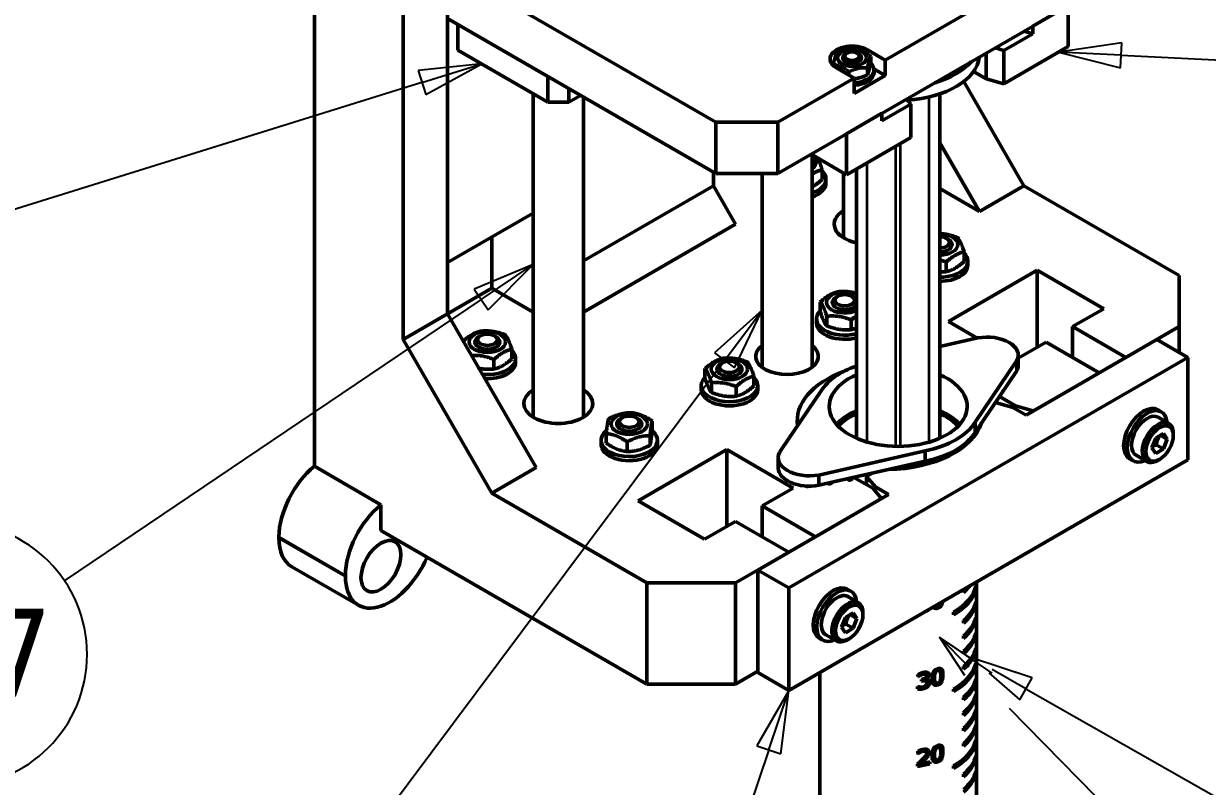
# Model space of a CAD drawing. Header units: millimetres. Extents: x -1205 to 1680, y -1175 to 1188.
# Drawn here: x 1182.7 to 1371.4, y 776.9 to 898.4 of the extents above; entities that cross this region are included whole.
import ezdxf

# ---------------------------------------------------------------- set-up
doc = ezdxf.new("R2010")
doc.units = ezdxf.units.MM
doc.header["$LTSCALE"] = 4
for name, color, linetype, lineweight in [('Symbol (ISO)', 7, 'Continuous', 25), ('Visible (ISO)', 7, 'Continuous', 50), ('Visible Narrow (ISO)', 7, 'Continuous', 35)]:
    doc.layers.add(name, color=color, linetype=linetype, lineweight=lineweight)
doc.styles.add('Note Text (ISO)', font='tahoma.ttf')

# ---------------------------------------------------------------- blocks, each defined once
blk = doc.blocks.new('Balloon3')
at = {"layer": 'Symbol (ISO)'}
for p, q in [((356.622, 227.781), (356.783, 227.781)), ((339.448, 223.85), (336.927, 223.47)), ((339.401, 222.851), (339.448, 223.85)), ((339.424, 223.351), (336.927, 223.47)), ((336.927, 223.47), (339.401, 222.851)), ((339.424, 223.351), (351.394, 222.78)), ((356.622, 217.281), (356.783, 217.281))]:
    blk.add_line(p, q, dxfattribs=at)
at = {"layer": 'Symbol (ISO)', "flags": 128}
blk.add_lwpolyline([(339.448, 223.85), (336.927, 223.47)], dxfattribs=at)
at = {"layer": 'Symbol (ISO)'}
for centre, start, end in [((356.622, 222.531), 90, 270), ((356.783, 222.531), 270, 90)]:
    blk.add_arc(centre, 5.25, start, end, dxfattribs=at)
blk.add_solid([(339.448, 223.85), (336.927, 223.47), (339.401, 222.851), (339.448, 223.85)], dxfattribs=at)
at = {"layer": 'Symbol (ISO)', "insert": (356.702, 222.568), "char_height": 3.5, "attachment_point": 5, "style": 'Note Text (ISO)'}
blk.add_mtext('003', dxfattribs=at)
blk = doc.blocks.new('Balloon7')
at = {"layer": 'Symbol (ISO)'}
for p, q in [((313.938, 223.003), (311.403, 222.739)), ((311.403, 222.739), (311.7, 221.784)), ((311.551, 222.261), (313.938, 223.003)), ((311.7, 221.784), (313.938, 223.003)), ((311.551, 222.261), (294.36, 216.917)), ((289.361, 220.613), (286.575, 220.613)), ((289.361, 210.113), (286.575, 210.113))]:
    blk.add_line(p, q, dxfattribs=at)
at = {"layer": 'Symbol (ISO)', "flags": 128}
blk.add_lwpolyline([(311.7, 221.784), (313.938, 223.003)], dxfattribs=at)
at = {"layer": 'Symbol (ISO)'}
for centre, start, end in [((286.575, 215.363), 90, 270), ((289.361, 215.363), 270, 90)]:
    blk.add_arc(centre, 5.25, start, end, dxfattribs=at)
blk.add_solid([(311.7, 221.784), (313.938, 223.003), (311.403, 222.739), (311.7, 221.784)], dxfattribs=at)
at = {"layer": 'Symbol (ISO)', "insert": (287.968, 215.4), "char_height": 3.5, "attachment_point": 5, "style": 'Note Text (ISO)'}
blk.add_mtext('1000', dxfattribs=at)
blk = doc.blocks.new('Balloon8')
at = {"layer": 'Symbol (ISO)'}
for p, q in [((334.152, 198.748), (335.384, 197.679)), ((335.631, 198.113), (334.286, 198.879)), ((335.878, 198.548), (334.435, 199.026)), ((335.384, 197.679), (335.878, 198.548)), ((335.631, 198.113), (350.942, 189.399)), ((355.503, 192.054), (364.478, 192.054)), ((355.503, 181.554), (364.478, 181.554))]:
    blk.add_line(p, q, dxfattribs=at)
at = {"layer": 'Symbol (ISO)', "flags": 128}
blk.add_lwpolyline([(335.878, 198.548), (333.458, 199.35)], dxfattribs=at)
at = {"layer": 'Symbol (ISO)'}
for centre, start, end in [((355.503, 186.804), 90, 270), ((364.478, 186.804), 270, 90)]:
    blk.add_arc(centre, 5.25, start, end, dxfattribs=at)
blk.add_solid([(335.878, 198.548), (333.458, 199.35), (335.384, 197.679), (335.878, 198.548)], dxfattribs=at)
at = {"layer": 'Symbol (ISO)', "insert": (359.99, 187.3), "char_height": 3.5, "attachment_point": 5, "style": 'Note Text (ISO)'}
blk.add_mtext('Syringe', dxfattribs=at)
blk = doc.blocks.new('Balloon13')
at = {"layer": 'Symbol (ISO)'}
for p, q in [((315.986, 215.016), (313.633, 214.033)), ((313.913, 213.618), (315.986, 215.016)), ((314.192, 213.204), (315.986, 215.016)), ((313.633, 214.033), (314.192, 213.204)), ((313.913, 213.618), (297.286, 202.408)), ((292.949, 204.734), (290.163, 204.734)), ((292.949, 194.234), (290.163, 194.234))]:
    blk.add_line(p, q, dxfattribs=at)
at = {"layer": 'Symbol (ISO)', "flags": 128}
blk.add_lwpolyline([(314.192, 213.204), (315.986, 215.016)], dxfattribs=at)
at = {"layer": 'Symbol (ISO)'}
for centre, start, end in [((290.163, 199.484), 90, 270), ((292.949, 199.484), 270, 90)]:
    blk.add_arc(centre, 5.25, start, end, dxfattribs=at)
blk.add_solid([(314.192, 213.204), (315.986, 215.016), (313.633, 214.033), (314.192, 213.204)], dxfattribs=at)
at = {"layer": 'Symbol (ISO)', "insert": (291.556, 199.521), "char_height": 3.5, "attachment_point": 5, "style": 'Note Text (ISO)'}
blk.add_mtext('1007', dxfattribs=at)
blk = doc.blocks.new('Balloon14')
at = {"layer": 'Symbol (ISO)'}
for p, q in [((325.107, 213.198), (323.21, 211.495)), ((323.61, 211.196), (325.107, 213.198)), ((324.01, 210.897), (325.107, 213.198)), ((323.21, 211.495), (324.01, 210.897)), ((323.61, 211.196), (308.474, 190.952)), ((305.341, 192.011), (302.554, 192.011)), ((305.341, 181.511), (302.554, 181.511))]:
    blk.add_line(p, q, dxfattribs=at)
at = {"layer": 'Symbol (ISO)', "flags": 128}
blk.add_lwpolyline([(324.01, 210.897), (325.107, 213.198)], dxfattribs=at)
at = {"layer": 'Symbol (ISO)'}
for centre, start, end in [((302.554, 186.761), 90, 270), ((305.341, 186.761), 270, 90)]:
    blk.add_arc(centre, 5.25, start, end, dxfattribs=at)
blk.add_solid([(324.01, 210.897), (325.107, 213.198), (323.21, 211.495), (324.01, 210.897)], dxfattribs=at)
at = {"layer": 'Symbol (ISO)', "insert": (303.948, 186.798), "char_height": 3.5, "attachment_point": 5, "style": 'Note Text (ISO)'}
blk.add_mtext('1003', dxfattribs=at)
blk = doc.blocks.new('Balloon15')
at = {"layer": 'Symbol (ISO)'}
for p, q in [((333.36, 198.974), (332.18, 200.175)), ((333.523, 199.262), (332.18, 200.175)), ((332.18, 200.175), (333.176, 198.651)), ((333.48, 198.187), (333.575, 198.041)), ((333.575, 198.041), (333.634, 198.099)), ((334.959, 197.345), (353.853, 178.1)), ((357.517, 179.618), (366.492, 179.618)), ((357.517, 169.118), (366.492, 169.118))]:
    blk.add_line(p, q, dxfattribs=at)
at = {"layer": 'Symbol (ISO)', "flags": 128}
blk.add_lwpolyline([(334.288, 198.742), (332.18, 200.175)], dxfattribs=at)
at = {"layer": 'Symbol (ISO)'}
for centre, start, end in [((357.517, 174.368), 90, 270), ((366.492, 174.368), 270, 90)]:
    blk.add_arc(centre, 5.25, start, end, dxfattribs=at)
blk.add_solid([(334.288, 198.742), (332.18, 200.175), (333.575, 198.041), (334.288, 198.742)], dxfattribs=at)
at = {"layer": 'Symbol (ISO)', "insert": (362.005, 174.864), "char_height": 3.5, "attachment_point": 5, "style": 'Note Text (ISO)'}
blk.add_mtext('Syringe', dxfattribs=at)
blk = doc.blocks.new('Balloon16')
at = {"layer": 'Symbol (ISO)'}
for p, q in [((326.178, 198.047), (324.905, 195.838)), ((325.378, 195.678), (326.178, 198.047)), ((325.852, 195.518), (326.178, 198.047)), ((324.905, 195.838), (325.852, 195.518)), ((325.378, 195.678), (321.258, 183.474)), ((319.582, 183.758), (319.422, 183.758)), ((319.582, 173.258), (319.422, 173.258))]:
    blk.add_line(p, q, dxfattribs=at)
at = {"layer": 'Symbol (ISO)', "flags": 128}
blk.add_lwpolyline([(325.852, 195.518), (326.178, 198.047)], dxfattribs=at)
at = {"layer": 'Symbol (ISO)'}
for centre, start, end in [((319.422, 178.508), 90, 270), ((319.582, 178.508), 270, 90)]:
    blk.add_arc(centre, 5.25, start, end, dxfattribs=at)
blk.add_solid([(325.852, 195.518), (326.178, 198.047), (324.905, 195.838), (325.852, 195.518)], dxfattribs=at)
at = {"layer": 'Symbol (ISO)', "insert": (319.502, 178.545), "char_height": 3.5, "attachment_point": 5, "style": 'Note Text (ISO)'}
blk.add_mtext('004', dxfattribs=at)

msp = doc.modelspace()

# ---------------------------------------------------------------- linework, layer by layer
at = {"layer": 'Visible (ISO)'}
for p, q in [((1229.052, 983.17), (1229.052, 827.909)), ((1250.265, 952.628), (1250.265, 852.199)), ((1243.194, 848.117), (1243.194, 948.546)), ((1293.045, 882.73), (1250.265, 907.429)), ((1360.22, 907.633), (1302.945, 874.565)), ((1343.073, 905.898), (1320.092, 892.63)), ((1343.603, 898.04), (1349.26, 901.306)), ((1349.26, 894.774), (1349.26, 901.306)), ((1293.045, 874.565), (1250.265, 899.264)), ((1251.943, 898.296), (1251.943, 894.213)), ((1266.265, 890.027), (1251.943, 898.296)), ((1343.603, 896.815), (1339.007, 894.161)), ((1342.189, 897.223), (1343.603, 896.815)), ((1343.603, 896.815), (1343.603, 898.04)), ((1339.007, 888.854), (1349.26, 894.774)), ((1266.265, 885.944), (1251.943, 894.213)), ((1313.289, 892.992), (1313.289, 892.992)), ((1313.945, 893.73), (1313.728, 893.605)), ((1315.632, 893.73), (1315.849, 893.605)), ((1316.289, 892.992), (1316.289, 892.992)), ((1317.263, 894.263), (1320.092, 892.63)), ((1317.759, 892.094), (1317.759, 893.228)), ((1336.179, 893.753), (1336.179, 889.671)), ((1339.007, 894.161), (1337.593, 894.569)), ((1339.007, 888.854), (1339.007, 894.161)), ((1311.819, 891.765), (1311.819, 891.931)), ((1315.142, 889.773), (1312.314, 891.406)), ((1317.247, 890.285), (1317.247, 891.419)), ((1320.092, 890.181), (1318.272, 891.232)), ((1318.289, 891.033), (1318.289, 890.624)), ((1320.092, 892.63), (1320.092, 890.181)), ((1266.265, 890.027), (1266.265, 885.944)), ((1315.142, 889.773), (1302.945, 882.73)), ((1314.276, 890.272), (1314.276, 890.77)), ((1320.092, 890.181), (1315.142, 887.323)), ((1315.142, 887.323), (1315.142, 889.773)), ((1342.189, 872.612), (1332.598, 889.224)), ((1336.179, 889.671), (1334.168, 890.831)), ((1336.179, 889.671), (1339.007, 888.854)), ((1263.943, 835.731), (1263.943, 887.285)), ((1269.62, 888.09), (1269.62, 885.944)), ((1328.804, 832.382), (1328.804, 887.242)), ((1266.265, 885.944), (1269.62, 885.944)), ((1271.478, 887.017), (1269.62, 885.944)), ((1271.943, 835.731), (1271.943, 886.749)), ((1324.158, 885.588), (1319.562, 882.934)), ((1323.451, 886.405), (1324.158, 885.588)), ((1324.158, 885.588), (1324.158, 880.281)), ((1313.905, 880.893), (1319.562, 884.159)), ((1319.562, 884.159), (1319.562, 882.934)), ((1302.945, 882.73), (1293.045, 882.73)), ((1293.045, 882.73), (1293.045, 874.565)), ((1302.945, 874.565), (1302.945, 882.73)), ((1313.905, 874.361), (1313.905, 880.893)), ((1313.905, 874.361), (1324.158, 880.281)), ((1328.804, 879.465), (1335.118, 868.529)), ((1308.248, 877.627), (1313.905, 874.361)), ((1308.428, 843.691), (1308.428, 877.523)), ((1292.691, 872.612), (1292.691, 874.769)), ((1293.045, 874.565), (1302.945, 874.565)), ((1300.428, 843.691), (1300.428, 874.565)), ((1310.03, 873.624), (1310.03, 875.161)), ((1313.44, 864.309), (1313.44, 874.629)), ((1315.491, 832.382), (1315.491, 875.277)), ((1292.691, 872.612), (1271.943, 860.632)), ((1296.227, 866.488), (1292.691, 872.612)), ((1310.627, 873.69), (1310.627, 873.037)), ((1328.804, 872.174), (1335.118, 868.529)), ((1335.118, 868.529), (1342.189, 872.612)), ((1342.189, 872.612), (1366.938, 858.323)), ((1250.265, 860.364), (1263.943, 868.261)), ((1271.943, 852.467), (1296.227, 866.488)), ((1257.336, 856.282), (1257.336, 864.447)), ((1329.864, 864.231), (1330.168, 864.055)), ((1332.658, 860.56), (1332.658, 862.097)), ((1329.8, 858.91), (1329.8, 860.447)), ((1330.168, 850.975), (1344.31, 859.139)), ((1333.254, 860.626), (1333.254, 859.973)), ((1344.31, 859.139), (1354.917, 853.016)), ((1344.31, 859.139), (1344.31, 846.892)), ((1366.938, 858.323), (1366.938, 850.158)), ((1250.265, 852.199), (1257.336, 856.282)), ((1257.336, 856.282), (1263.943, 852.467)), ((1309.717, 852.542), (1309.717, 854.079)), ((1312.51, 855.005), (1312.206, 854.83)), ((1314.731, 855.005), (1315.035, 854.83)), ((1250.265, 852.199), (1243.194, 848.117)), ((1264.407, 827.704), (1250.265, 852.199)), ((1309.12, 851.4), (1309.12, 850.747)), ((1310.763, 850.289), (1310.763, 851.825)), ((1354.917, 853.016), (1349.967, 850.158)), ((1314.666, 849.685), (1314.666, 851.221)), ((1334.729, 848.341), (1330.168, 850.975)), ((1349.967, 850.158), (1358.452, 845.259)), ((1349.967, 850.158), (1349.967, 845.259)), ((1366.938, 850.158), (1358.452, 845.259)), ((1366.938, 850.158), (1366.938, 846.076)), ((1243.194, 848.117), (1257.336, 823.622)), ((1255.518, 848.717), (1255.215, 848.542)), ((1257.74, 848.717), (1258.043, 848.542)), ((1334.831, 848.364), (1328.804, 847.001)), ((1345.724, 847.709), (1341.29, 845.148)), ((1363.402, 848.117), (1342.543, 836.073)), ((1354.21, 842.81), (1345.724, 847.709)), ((1368.352, 845.259), (1363.402, 848.117)), ((1260.533, 845.047), (1260.533, 846.583)), ((1257.675, 843.397), (1257.675, 844.933)), ((1261.129, 845.113), (1261.129, 844.459)), ((1294.125, 844.391), (1293.821, 844.215)), ((1296.346, 844.391), (1296.65, 844.215)), ((1304.712, 808.517), (1368.352, 845.259)), ((1334.411, 834.947), (1341.072, 844.761)), ((1341.072, 844.761), (1341.072, 843.128)), ((1341.29, 845.603), (1341.29, 843.97)), ((1368.352, 845.259), (1368.352, 828.929)), ((1291.332, 841.928), (1291.332, 843.465)), ((1299.139, 840.72), (1299.139, 842.257)), ((1341.072, 843.128), (1334.411, 833.314)), ((1354.21, 842.81), (1343.674, 836.727)), ((1290.736, 840.786), (1290.736, 840.133)), ((1292.378, 839.674), (1292.378, 841.211)), ((1296.282, 839.07), (1296.282, 840.607)), ((1299.736, 840.786), (1299.736, 840.133)), ((1309.884, 839.929), (1303.505, 830.532)), ((1337.657, 838.096), (1340.421, 837.298)), ((1338.285, 839.022), (1340.845, 837.543)), ((1342.543, 836.073), (1340.421, 837.298)), ((1343.674, 836.727), (1340.845, 837.543)), ((1340.845, 837.543), (1340.845, 837.053)), ((1363.531, 836.909), (1364.097, 836.582)), ((1278.146, 835.653), (1277.842, 835.478)), ((1280.367, 835.653), (1280.671, 835.478)), ((1282.913, 833.58), (1282.913, 835.117)), ((1334.411, 833.314), (1334.411, 834.947)), ((1365.294, 834.736), (1363.597, 835.716)), ((1275.6, 831.593), (1275.6, 833.13)), ((1282.575, 831.255), (1282.575, 832.792)), ((1334.647, 833.663), (1334.647, 833.196)), ((1362.602, 830.835), (1363.214, 832.413)), ((1363.214, 832.413), (1364.439, 833.12)), ((1363.991, 832.861), (1365.051, 832.249)), ((1364.439, 833.12), (1365.051, 832.249)), ((1366.018, 832.807), (1366.018, 833.134)), ((1274.756, 832.049), (1274.756, 831.395)), ((1278.918, 830.262), (1278.918, 831.798)), ((1280.671, 822.397), (1294.813, 830.562)), ((1283.756, 832.049), (1283.756, 831.395)), ((1294.813, 830.562), (1305.419, 824.438)), ((1294.813, 830.562), (1294.813, 818.315)), ((1303.505, 830.532), (1303.223, 830.115)), ((1363.214, 829.964), (1362.602, 830.835)), ((1364.439, 830.671), (1363.214, 829.964)), ((1363.307, 831.324), (1364.439, 830.671)), ((1365.051, 832.249), (1364.439, 830.671)), ((1303.005, 829.273), (1303.005, 827.64)), ((1368.352, 828.929), (1304.712, 792.187)), ((1310.185, 826.675), (1326.462, 830.358)), ((1326.462, 828.725), (1310.185, 825.042)), ((1326.462, 830.358), (1326.462, 828.725)), ((1359.031, 829.114), (1359.597, 828.788)), ((1361.794, 828.674), (1360.097, 829.654)), ((1363.826, 829.011), (1363.544, 828.847)), ((1229.052, 827.909), (1239.658, 821.785)), ((1257.336, 823.622), (1264.407, 827.704)), ((1317.087, 826.276), (1318.022, 826.815)), ((1309.464, 826.512), (1310.185, 826.675)), ((1309.464, 824.879), (1309.464, 826.512)), ((1310.185, 825.042), (1309.464, 824.879)), ((1310.879, 825.199), (1310.937, 825.166)), ((1313.928, 825.889), (1314.119, 825.778)), ((1318.077, 824.398), (1315.052, 826.144)), ((1318.501, 824.643), (1317.087, 826.276)), ((1317.087, 826.276), (1317.087, 824.969)), ((1282.085, 809.333), (1257.336, 823.622)), ((1320.622, 823.418), (1299.763, 811.374)), ((1305.419, 824.438), (1300.47, 821.581)), ((1307.368, 824.777), (1307.402, 824.758)), ((1318.077, 824.398), (1319.491, 822.765)), ((1318.501, 823.908), (1318.501, 824.643)), ((1318.501, 824.643), (1320.622, 823.418)), ((1239.658, 821.785), (1239.658, 817.702)), ((1291.277, 816.273), (1280.671, 822.397)), ((1300.47, 821.581), (1308.955, 816.682)), ((1300.47, 821.581), (1300.47, 816.682)), ((1319.491, 822.765), (1308.955, 816.682)), ((1239.658, 817.702), (1282.085, 793.207)), ((1296.227, 819.131), (1291.277, 816.273)), ((1304.712, 814.232), (1296.227, 819.131)), ((1223.395, 816.478), (1223.395, 816.643)), ((1304.712, 814.232), (1296.227, 809.333)), ((1225.466, 811.9), (1236.073, 805.776)), ((1234.002, 810.519), (1234.002, 810.354)), ((1304.712, 808.517), (1299.763, 811.374)), ((1299.763, 811.374), (1299.763, 795.045)), ((1296.227, 809.333), (1282.085, 809.333)), ((1282.085, 809.333), (1282.085, 793.207)), ((1296.227, 793.207), (1296.227, 809.333)), ((1304.712, 792.187), (1304.712, 808.517)), ((1314.033, 808.331), (1314.599, 808.005)), ((1332.575, 807.821), (1332.575, 808.229)), ((1334.522, 808.33), (1334.368, 808.241)), ((1334.522, 808.738), (1334.522, 808.33)), ((1334.647, 809.47), (1334.647, 754.333)), ((1315.796, 806.159), (1314.099, 807.139)), ((1334.522, 806.289), (1334.522, 805.881)), ((1313.717, 803.836), (1314.941, 804.543)), ((1314.493, 804.284), (1315.554, 803.672)), ((1314.941, 804.543), (1315.554, 803.672)), ((1316.521, 804.23), (1316.521, 804.557)), ((1326.923, 804.927), (1326.851, 804.968)), ((1326.923, 805.01), (1326.923, 804.927)), ((1328.15, 805.59), (1328.038, 805.654)), ((1330.986, 804.248), (1330.986, 804.656)), ((1334.522, 805.881), (1334.368, 805.792)), ((1313.104, 802.257), (1313.717, 803.836)), ((1313.717, 801.386), (1313.104, 802.257)), ((1313.81, 802.747), (1314.941, 802.093)), ((1315.554, 803.672), (1314.941, 802.093)), ((1332.575, 802.922), (1332.575, 803.33)), ((1334.522, 803.431), (1334.368, 803.342)), ((1334.522, 803.839), (1334.522, 803.431)), ((1309.533, 800.537), (1310.099, 800.211)), ((1312.296, 800.097), (1310.599, 801.077)), ((1314.941, 802.093), (1313.717, 801.386)), ((1314.329, 800.433), (1314.046, 800.27)), ((1332.575, 800.472), (1332.575, 800.881)), ((1334.522, 800.982), (1334.368, 800.893)), ((1334.522, 801.39), (1334.522, 800.982)), ((1334.522, 798.532), (1334.368, 798.443)), ((1334.522, 798.94), (1334.522, 798.532)), ((1332.575, 798.023), (1332.575, 798.431)), ((1296.227, 793.207), (1299.763, 795.249)), ((1304.712, 792.187), (1299.763, 795.045)), ((1309.647, 795.036), (1309.647, 754.455)), ((1325.293, 794.399), (1325.293, 794.752)), ((1325.654, 794.596), (1325.341, 794.777)), ((1326.562, 794.74), (1326.055, 795.032)), ((1328.734, 795.38), (1328.333, 795.611)), ((1332.575, 795.573), (1332.575, 795.982)), ((1334.522, 796.083), (1334.368, 795.994)), ((1334.522, 796.491), (1334.522, 796.083)), ((1282.085, 793.207), (1296.227, 793.207)), ((1325.198, 792.451), (1325.198, 792.804)), ((1325.32, 794.403), (1325.293, 794.419)), ((1325.885, 793.674), (1325.885, 793.95)), ((1326.599, 793.695), (1326.089, 793.989)), ((1326.524, 793.948), (1326.319, 794.067)), ((1326.524, 793.972), (1326.341, 794.078)), ((1326.524, 793.972), (1326.524, 793.948)), ((1328.15, 793.342), (1327.573, 793.675)), ((1334.522, 793.633), (1334.368, 793.544)), ((1334.522, 794.041), (1334.522, 793.633)), ((1330.986, 792), (1330.986, 792.408)), ((1332.575, 790.674), (1332.575, 791.083)), ((1334.522, 791.184), (1334.368, 791.095)), ((1334.522, 791.592), (1334.522, 791.184)), ((1334.522, 789.142), (1334.522, 788.734)), ((1332.575, 788.225), (1332.575, 788.633)), ((1334.522, 788.734), (1334.368, 788.645)), ((1332.575, 785.775), (1332.575, 786.184)), ((1334.522, 786.285), (1334.368, 786.196)), ((1334.522, 786.693), (1334.522, 786.285)), ((1328.734, 783.132), (1328.333, 783.364)), ((1332.575, 783.326), (1332.575, 783.734)), ((1334.522, 783.835), (1334.368, 783.746)), ((1334.522, 784.243), (1334.522, 783.835)), ((1325.298, 782.154), (1325.298, 782.509)), ((1325.323, 782.158), (1325.298, 782.172)), ((1326.528, 782.478), (1326.014, 782.775)), ((1334.522, 781.794), (1334.522, 781.386)), ((1325.226, 780.107), (1325.226, 780.46)), ((1325.651, 780.462), (1325.401, 780.607)), ((1327.202, 780.501), (1326.851, 780.703)), ((1327.202, 780.789), (1327.202, 780.501)), ((1328.15, 781.095), (1327.573, 781.428)), ((1330.986, 779.753), (1330.986, 780.161)), ((1334.522, 781.386), (1334.368, 781.297)), ((1332.575, 778.427), (1332.575, 778.835)), ((1334.522, 778.936), (1334.368, 778.847)), ((1334.522, 779.345), (1334.522, 778.936))]:
    msp.add_line(p, q, dxfattribs=at)
for centre, start, end in [((1338.411, 840.092), 319.16799, 332.49588), ((1311.187, 825.599), 240, 332.67897), ((1314.369, 826.211), 240, 347.03668), ((1317.198, 827.028), 243.8466, 321.65173), ((1307.652, 825.191), 240, 299.17549)]:
    msp.add_arc(centre, 0.5, start, end, dxfattribs=at)
for centre, major_axis, start_param, end_param in [((1314.789, 892.834), (-3.5, 0), 3.9269908, 7.0685835), ((1314.789, 892.992), (-1.5, 0), 5.484474, 10.2234892), ((1314.789, 892.992), (-1.5, 0), 5.4977871, 10.2101761), ((1322.147, 893.689), (13, 0), 4.8244668, 6.2096384), ((1314.789, 891.033), (-3.5, 0), 5.7030217, 5.8210887), ((1314.789, 891.033), (3.5, 0), 4.8135768, 6.8406786), ((1322.147, 895.73), (13, 0), 5.1785068, 5.8170675), ((1314.789, 890.624), (3.5, 0), 4.8135768, 6.2831853), ((1306.127, 876.303), (2.9, 0), 5.6290928, 6.9372778), ((1306.127, 873.69), (4.5, 0), 5.2492387, 6.8038306), ((1306.127, 873.037), (4.5, 0), 5.2492387, 6.2831853), ((1317.44, 866.488), (-5.5, 0), 5.5267289, 7.4916229), ((1328.754, 863.239), (2.9, 0), 4.7297539, 7.8366168), ((1328.754, 863.589), (1.571, 0), 4.7444562, 7.8219145), ((1328.754, 863.239), (2, 0), 4.7375694, 7.0685835), ((1328.754, 860.626), (4.5, 0), 4.7235793, 6.8038306), ((1328.754, 859.973), (4.5, 0), 4.7235793, 6.2831853), ((1313.62, 854.013), (-2.9, 0), 4.0114854, 8.5548852), ((1313.62, 854.013), (-2, 0), 5.4977871, 9.0625718), ((1313.62, 854.013), (2, 0), 0.3622062, 0.7853982), ((1313.62, 851.4), (-4.5, 0), 5.7625401, 8.2825925), ((1313.62, 850.747), (-4.5, 0), 0, 1.9994072), ((1256.629, 847.725), (-2, 0), 5.4977871, 10.2101761), ((1336.29, 845.603), (5, 0), 5.9872166, 8.1499504), ((1256.629, 845.113), (4.5, 0), 4.5345405, 6.8038306), ((1304.428, 845.423), (5, 0), 2.4980915, 6.9266864), ((1256.629, 844.459), (4.5, 0), 4.623093, 6.2831853), ((1295.236, 843.399), (-2, 0), 5.4977871, 10.2101761), ((1322.147, 837.438), (-13, 0), 5.249977, 5.9448874), ((1336.29, 843.97), (5, 0), 5.9872166, 6.2831853), ((1295.236, 840.786), (-4.5, 0), 5.7625401, 9.9454232), ((1322.147, 835.193), (-16.1, 0), 5.2837946, 6.3718422), ((1322.147, 837.438), (11, 0), 2.2207739, 7.204004), ((1267.943, 837.911), (5.5, 0), 2.3851363, 7.0396417), ((1295.236, 840.133), (-4.5, 0), 0, 3.1415927), ((1322.147, 831.723), (11, 0), 2.2207739, 2.674853), ((1322.147, 831.723), (11, 0), 0.4667396, 0.9208187), ((1361.281, 833.012), (-2.25, -3.897), 3.1415927, 6.2831853), ((1361.847, 832.685), (-2.25, -3.897), 2.4619188, 6.9628591), ((1361.847, 832.685), (-1.75, -3.031), 3.1415927, 6.2831853), ((1279.256, 834.661), (-2, 0), 5.4977871, 10.2101761), ((1320.026, 836.418), (15.65, 0), 4.7457735, 6.104477), ((1322.147, 837.438), (13, 0), 5.0506869, 5.9448874), ((1363.544, 831.705), (-1.75, -3.031), 2.3561945, 7.0685835), ((1279.256, 832.049), (-4.5, 0), 5.6419872, 10.04759), ((1322.147, 835.805), (13, 0), 5.0506869, 5.9448874), ((1279.256, 831.395), (-4.5, 0), 0, 3.1415927), ((1308.005, 829.273), (-5, 0), 5.9872166, 8.1499504), ((1230.466, 820.725), (-5, -8.66), 4.1283487, 5.4977871), ((1308.005, 827.64), (-5, 0), 0, 1.866765), ((1241.073, 814.601), (5, 8.66), 0.9867561, 2.3561945), ((1230.466, 820.56), (-5, -8.66), 5.4977871, 6.2831853), ((1241.073, 814.436), (-5, -8.66), 5.4977871, 8.0677378), ((1311.783, 804.434), (-2.25, -3.897), 3.1415927, 6.2831853), ((1312.349, 804.108), (-2.25, -3.897), 2.4619188, 6.9628591), ((1322.147, 809.759), (12.5, 0), 5.4977871, 6.1412883), ((1322.147, 809.351), (12.5, 0), 5.4977871, 6.1412883), ((1322.147, 811.8), (-12.5, 0), 2.5575524, 2.717489), ((1322.147, 812.208), (12.5, 0), 5.6991451, 5.7198736), ((1312.349, 804.108), (-1.75, -3.031), 3.1415926, 6.2831853), ((1314.046, 803.128), (-1.75, -3.031), 2.3561945, 7.0685835), ((1322.147, 807.31), (12.5, 0), 5.6991451, 6.1412883), ((1322.147, 811.596), (-12.5, 0), 1.941998, 1.9628044), ((1322.147, 806.901), (12.5, 0), 5.6991451, 6.1412883), ((1322.147, 804.86), (12.5, 0), 5.6991451, 6.1412883), ((1322.147, 804.452), (12.5, 0), 5.6991451, 6.1412883), ((1322.147, 802.411), (12.5, 0), 5.6991451, 6.1412883), ((1322.147, 802.002), (12.5, 0), 5.6991451, 6.1412883), ((1322.147, 799.961), (12.5, 0), 5.6991451, 6.1412883), ((1322.147, 799.553), (12.5, 0), 5.6991451, 6.1412883), ((1322.147, 797.512), (12.5, 0), 5.4977871, 6.1412883), ((1322.147, 797.103), (12.5, 0), 5.4977871, 6.1412883), ((1322.147, 799.802), (12.5, 0), 4.9589412, 4.9617016), ((1322.147, 801.384), (-12.5, 0), 1.825158, 1.8274481), ((1322.147, 800.837), (12.5, 0), 5.0160151, 5.0282403), ((1322.147, 800.561), (-12.5, 0), 1.8744224, 1.8899686), ((1322.147, 795.062), (12.5, 0), 5.6991451, 6.1412883), ((1322.147, 794.654), (12.5, 0), 5.6991451, 6.1412883), ((1322.147, 792.613), (12.5, 0), 5.6991451, 6.1412883), ((1322.147, 792.204), (12.5, 0), 5.6991451, 6.1412883), ((1322.147, 790.163), (12.5, 0), 5.6991451, 6.1412883), ((1322.147, 789.755), (12.5, 0), 5.6991451, 6.1412883), ((1322.147, 787.714), (12.5, 0), 5.6991451, 6.1412883), ((1322.147, 787.305), (12.5, 0), 5.6991451, 6.1412883), ((1322.147, 785.264), (12.5, 0), 5.4977871, 6.1412883), ((1322.147, 784.856), (12.5, 0), 5.4977871, 6.1412883), ((1322.147, 789.138), (-12.5, 0), 1.8256163, 1.8276769), ((1322.147, 782.815), (12.5, 0), 5.6991451, 6.1412883), ((1322.147, 787.101), (-12.5, 0), 1.8196492, 1.9870741), ((1322.147, 787.39), (12.5, 0), 4.996515, 5.1286668), ((1322.147, 782.406), (12.5, 0), 5.6991451, 6.1412883), ((1322.147, 780.365), (12.5, 0), 5.6991451, 6.1412883), ((1322.147, 779.957), (12.5, 0), 5.6991451, 6.1412883)]:
    msp.add_ellipse(centre, major_axis=major_axis, ratio=0.5773503, start_param=start_param, end_param=end_param, dxfattribs=at)
for centre, major_axis in [((1314.789, 892.992), (2.3, 0)), ((1314.789, 893.243), (-1.193, 0)), ((1313.62, 854.364), (1.571, 0)), ((1256.629, 847.725), (2.9, 0)), ((1256.629, 848.076), (1.571, 0)), ((1295.236, 843.399), (2.9, 0)), ((1295.236, 843.749), (1.571, 0)), ((1279.256, 834.661), (2.9, 0)), ((1279.256, 835.012), (1.571, 0)), ((1363.826, 831.542), (1.55, 2.685)), ((1239.658, 811.987), (-2.25, -3.897)), ((1314.329, 802.965), (1.55, 2.685))]:
    msp.add_ellipse(centre, major_axis=major_axis, ratio=0.5773503, dxfattribs=at)
for points, weights in [([(1311.819, 891.931), (1312.075, 893.21), (1312.331, 893.74)], [1, 1.15470053838, 1]), ([(1312.331, 893.74), (1313.816, 894.439), (1315.301, 894.389)], [1, 1.15470053838, 1]), ([(1315.301, 894.389), (1316.53, 894.183), (1317.759, 893.228)], [1, 1.15470053838, 1]), ([(1317.759, 893.228), (1317.503, 892.698), (1317.247, 891.419)], [1, 1.15470053838, 1]), ([(1314.276, 890.77), (1313.048, 891.725), (1311.819, 891.931)], [1, 1.15470053838, 1]), ([(1317.247, 891.419), (1315.762, 891.469), (1314.276, 890.77)], [1, 1.15470053838, 1]), ([(1317.247, 890.285), (1317.503, 890.815), (1317.759, 892.094)], [1, 1.15470053838, 1]), ([(1315.142, 889.662), (1316.134, 889.761), (1317.247, 890.285)], [1.06216862261, 1.11161839505, 1]), ([(1309.234, 877.058), (1309.612, 876.442), (1310.03, 875.161)], [1.05396504245, 1.11988088856, 1]), ([(1310.03, 875.161), (1309.173, 874.951), (1308.428, 874.487)], [1, 1.08745267112, 1.07603083584]), ([(1308.428, 872.448), (1309.173, 872.843), (1310.03, 873.624)], [1.07603083584, 1.08745267112, 1]), ([(1328.804, 864.988), (1330.129, 864.942), (1331.612, 864.351)], [1.06063390915, 1.11330878625, 1]), ([(1331.612, 864.351), (1332.135, 863.7), (1332.658, 862.097)], [1, 1.15470053838, 1]), ([(1329.8, 860.447), (1329.276, 860.656), (1328.804, 860.791)], [1, 1.03731064354, 1.05662414065]), ([(1332.658, 862.097), (1331.229, 861.748), (1329.8, 860.447)], [1, 1.15470053838, 1]), ([(1328.804, 858.874), (1329.276, 858.863), (1329.8, 858.91)], [1.05662414065, 1.03731064354, 1]), ([(1329.8, 858.91), (1331.229, 859.259), (1332.658, 860.56)], [1, 1.15470053838, 1]), ([(1309.717, 854.079), (1311.145, 855.38), (1312.574, 855.729)], [1, 1.15470053838, 1]), ([(1312.574, 855.729), (1314.109, 855.866), (1315.491, 855.467)], [1, 1.11771794924, 1.05628312089]), ([(1310.763, 851.825), (1310.24, 853.428), (1309.717, 854.079)], [1, 1.15470053838, 1]), ([(1309.717, 852.542), (1310.24, 850.939), (1310.763, 850.289)], [1, 1.15470053838, 1]), ([(1314.666, 851.221), (1312.714, 852), (1310.763, 851.825)], [1, 1.15470053838, 1]), ([(1315.491, 851.904), (1315.102, 851.618), (1314.666, 851.221)], [1.06173667212, 1.04259806154, 1]), ([(1252.781, 847.842), (1254.175, 849.098), (1255.583, 849.441)], [1.00517031589, 1.15207067348, 1]), ([(1255.583, 849.441), (1257.535, 849.615), (1259.487, 848.837)], [1, 1.15470053838, 1]), ([(1310.763, 850.289), (1312.714, 849.51), (1314.666, 849.685)], [1, 1.15470053838, 1]), ([(1314.666, 849.685), (1315.102, 849.791), (1315.491, 849.954)], [1, 1.04259806154, 1.06173667212]), ([(1259.487, 848.837), (1260.01, 848.187), (1260.533, 846.583)], [1, 1.15470053838, 1]), ([(1260.533, 846.583), (1259.104, 846.235), (1257.675, 844.933)], [1, 1.15470053838, 1]), ([(1257.675, 844.933), (1255.851, 845.661), (1254.098, 845.561)], [1, 1.14314992824, 1.02137638343]), ([(1257.675, 843.397), (1259.104, 843.745), (1260.533, 845.047)], [1, 1.15470053838, 1]), ([(1291.332, 843.465), (1292.761, 844.766), (1294.19, 845.115)], [1, 1.15470053838, 1]), ([(1294.19, 845.115), (1296.141, 845.289), (1298.093, 844.511)], [1, 1.15470053838, 1]), ([(1298.093, 844.511), (1298.616, 843.86), (1299.139, 842.257)], [1, 1.15470053838, 1]), ([(1255.271, 843.528), (1256.392, 843.282), (1257.675, 843.397)], [1.07258284311, 1.09655343796, 1]), ([(1292.378, 841.211), (1291.855, 842.814), (1291.332, 843.465)], [1, 1.15470053838, 1]), ([(1291.332, 841.928), (1291.855, 840.325), (1292.378, 839.674)], [1, 1.15470053838, 1]), ([(1299.139, 842.257), (1297.71, 841.908), (1296.282, 840.607)], [1, 1.15470053838, 1]), ([(1296.282, 840.607), (1294.33, 841.385), (1292.378, 841.211)], [1, 1.15470053838, 1]), ([(1296.282, 839.07), (1297.71, 839.419), (1299.139, 840.72)], [1, 1.15470053838, 1]), ([(1292.378, 839.674), (1294.33, 838.896), (1296.282, 839.07)], [1, 1.15470053838, 1]), ([(1275.938, 835.455), (1277.766, 836.428), (1279.594, 836.448)], [1, 1.15470053838, 1]), ([(1279.594, 836.448), (1281.254, 836.259), (1282.913, 835.117)], [1, 1.15470053838, 1]), ([(1275.6, 833.13), (1275.769, 834.769), (1275.938, 835.455)], [1, 1.15470053838, 1]), ([(1282.913, 835.117), (1282.744, 834.431), (1282.575, 832.792)], [1, 1.15470053838, 1]), ([(1278.918, 831.798), (1277.259, 832.94), (1275.6, 833.13)], [1, 1.15470053838, 1]), ([(1282.575, 832.792), (1280.747, 832.771), (1278.918, 831.798)], [1, 1.15470053838, 1]), ([(1282.575, 831.255), (1282.744, 831.941), (1282.913, 833.58)], [1, 1.15470053838, 1]), ([(1363.307, 831.324), (1363.427, 832.148), (1363.829, 832.768)], [1, 1.14132159585, 1.02444378706]), ([(1275.6, 831.593), (1277.259, 830.451), (1278.918, 830.262)], [1, 1.15470053838, 1]), ([(1278.918, 830.262), (1280.747, 830.282), (1282.575, 831.255)], [1, 1.15470053838, 1]), ([(1362.696, 831.077), (1362.949, 831.21), (1363.307, 831.324)], [1.07528038948, 1.06469697901, 1]), ([(1313.81, 802.747), (1313.93, 803.57), (1314.332, 804.191)], [1, 1.14132159585, 1.02444378706]), ([(1313.198, 802.5), (1313.452, 802.632), (1313.81, 802.747)], [1.07528038948, 1.06469697901, 1])]:
    msp.add_rational_spline(points, weights, degree=2, dxfattribs=at)
for points, knots in [([(1312.588, 834.297), (1312.636, 834.35), (1312.686, 834.403), (1313.286, 835.02), (1313.999, 835.54), (1315.049, 836.094), (1315.266, 836.2), (1315.491, 836.301)], [1.26774347, 1.26774347, 1.26774347, 1.26774347, 1.29735775, 1.29735775, 1.61535373, 1.61535373, 1.69445541, 1.69445541, 1.69445541, 1.69445541]), ([(1328.804, 836.301), (1329.317, 836.071), (1329.792, 835.814), (1330.806, 835.157), (1331.306, 834.739), (1331.707, 834.297)], [3.01793357, 3.01793357, 3.01793357, 3.01793357, 3.19877652, 3.19877652, 3.44464551, 3.44464551, 3.44464551, 3.44464551]), ([(1329.245, 806.35), (1329.23, 806.269), (1329.212, 806.19), (1329.146, 805.967), (1329.092, 805.851), (1328.976, 805.671), (1328.91, 805.594), (1328.778, 805.479), (1328.719, 805.438), (1328.589, 805.365), (1328.518, 805.334), (1328.448, 805.311)], [0.06875501, 0.06875501, 0.06875501, 0.06875501, 0.09877974, 0.09877974, 0.15618609, 0.15618609, 0.2079039, 0.2079039, 0.24518562, 0.24518562, 0.28616033, 0.28616033, 0.28616033, 0.28616033]), ([(1328.448, 805.587), (1328.508, 805.607), (1328.568, 805.635), (1328.655, 805.699), (1328.696, 805.735), (1328.76, 805.817), (1328.779, 805.849), (1328.815, 805.916), (1328.831, 805.952), (1328.843, 805.988)], [0, 0, 0, 0, 0.020728516, 0.020728516, 0.033128978, 0.033128978, 0.040048494, 0.040048494, 0.047674058, 0.047674058, 0.047674058, 0.047674058]), ([(1328.448, 805.311), (1328.333, 805.272), (1328.217, 805.25), (1328.023, 805.262), (1327.946, 805.284), (1327.832, 805.353), (1327.778, 805.398), (1327.727, 805.474)], [0, 0, 0, 0, 0.039917365, 0.039917365, 0.071417116, 0.071417116, 0.094087075, 0.094087075, 0.094087075, 0.094087075]), ([(1328.064, 805.669), (1328.084, 805.641), (1328.108, 805.617), (1328.184, 805.566), (1328.23, 805.559), (1328.282, 805.554), (1328.313, 805.556), (1328.378, 805.566), (1328.413, 805.575), (1328.448, 805.587)], [0.00838833, 0.00838833, 0.00838833, 0.00838833, 0.02262796, 0.02262796, 0.0463913, 0.0463913, 0.0759102, 0.0759102, 0.10878613, 0.10878613, 0.10878613, 0.10878613]), ([(1325.293, 794.752), (1325.412, 794.817), (1325.563, 794.875), (1325.734, 794.937), (1325.823, 794.969), (1326.008, 795.021), (1326.083, 795.04), (1326.159, 795.055)], [0, 0, 0, 0, 0.040839947, 0.040839947, 0.054642631, 0.054642631, 0.064122758, 0.064122758, 0.064122758, 0.064122758]), ([(1326.125, 794.76), (1326.046, 794.744), (1325.967, 794.722), (1325.859, 794.682), (1325.771, 794.65), (1325.654, 794.596)], [0, 0, 0, 0, 0.025054615, 0.025054615, 0.034737694, 0.034737694, 0.034737694, 0.034737694]), ([(1326.512, 794.762), (1326.457, 794.78), (1326.398, 794.786), (1326.304, 794.783), (1326.233, 794.781), (1326.125, 794.76)], [0, 0, 0, 0, 0.020441594, 0.020441594, 0.030547582, 0.030547582, 0.030547582, 0.030547582]), ([(1326.159, 795.055), (1326.283, 795.079), (1326.414, 795.098), (1326.642, 795.098), (1326.736, 795.084), (1326.821, 795.055)], [0, 0, 0, 0, 0.039433019, 0.039433019, 0.074886836, 0.074886836, 0.074886836, 0.074886836]), ([(1326.676, 794.528), (1326.676, 794.571), (1326.669, 794.613), (1326.633, 794.684), (1326.608, 794.706), (1326.569, 794.738), (1326.542, 794.752), (1326.512, 794.762)], [0, 0, 0, 0, 0.015985005, 0.015985005, 0.031255401, 0.031255401, 0.054414678, 0.054414678, 0.054414678, 0.054414678]), ([(1327.092, 794.661), (1327.092, 794.592), (1327.079, 794.522), (1327.012, 794.363), (1326.959, 794.296), (1326.872, 794.194), (1326.812, 794.138), (1326.675, 794.041), (1326.602, 794.002), (1326.524, 793.972)], [0, 0, 0, 0, 0.02522463, 0.02522463, 0.05662428, 0.05662428, 0.10745124, 0.10745124, 0.15813429, 0.15813429, 0.15813429, 0.15813429]), ([(1326.821, 795.055), (1326.89, 795.031), (1326.949, 794.996), (1327.035, 794.904), (1327.056, 794.859), (1327.085, 794.773), (1327.092, 794.718), (1327.092, 794.661)], [0, 0, 0, 0, 0.026728017, 0.026728017, 0.050033936, 0.050033936, 0.083058821, 0.083058821, 0.083058821, 0.083058821]), ([(1327.546, 794.082), (1327.546, 794.343), (1327.572, 794.618), (1327.701, 795.012), (1327.763, 795.125), (1327.887, 795.298), (1327.958, 795.374), (1328.102, 795.487), (1328.165, 795.527), (1328.302, 795.6), (1328.375, 795.63), (1328.448, 795.655)], [0, 0, 0, 0, 0.09606985, 0.09606985, 0.15571369, 0.15571369, 0.21272674, 0.21272674, 0.25390628, 0.25390628, 0.29898075, 0.29898075, 0.29898075, 0.29898075]), ([(1328.036, 794.983), (1327.994, 794.878), (1327.972, 794.763), (1327.953, 794.599), (1327.937, 794.444), (1327.937, 794.195)], [0, 0, 0, 0, 0.03695054, 0.03695054, 0.058690422, 0.058690422, 0.058690422, 0.058690422]), ([(1328.448, 795.378), (1328.387, 795.358), (1328.325, 795.33), (1328.235, 795.267), (1328.192, 795.233), (1328.125, 795.15), (1328.104, 795.12), (1328.066, 795.054), (1328.05, 795.019), (1328.036, 794.983)], [0, 0, 0, 0, 0.021189268, 0.021189268, 0.033225555, 0.033225555, 0.039655995, 0.039655995, 0.046731145, 0.046731145, 0.046731145, 0.046731145]), ([(1328.448, 795.655), (1328.559, 795.692), (1328.669, 795.716), (1328.85, 795.711), (1328.92, 795.693), (1329.03, 795.629), (1329.083, 795.584), (1329.191, 795.407), (1329.227, 795.287), (1329.278, 795.011), (1329.288, 794.838), (1329.288, 794.67)], [0, 0, 0, 0, 0.03854667, 0.03854667, 0.06893349, 0.06893349, 0.09362726, 0.09362726, 0.12306732, 0.12306732, 0.16070217, 0.16070217, 0.16070217, 0.16070217]), ([(1328.841, 795.258), (1328.818, 795.306), (1328.786, 795.347), (1328.7, 795.402), (1328.658, 795.408), (1328.605, 795.411), (1328.577, 795.409), (1328.515, 795.399), (1328.481, 795.39), (1328.448, 795.378)], [0, 0, 0, 0, 0.022080849, 0.022080849, 0.044000697, 0.044000697, 0.067463353, 0.067463353, 0.093598686, 0.093598686, 0.093598686, 0.093598686]), ([(1329.288, 794.67), (1329.288, 794.401), (1329.264, 794.118), (1329.146, 793.719), (1329.092, 793.604), (1328.976, 793.423), (1328.91, 793.347), (1328.778, 793.231), (1328.719, 793.19), (1328.589, 793.117), (1328.518, 793.087), (1328.448, 793.063)], [0, 0, 0, 0, 0.09877974, 0.09877974, 0.15618609, 0.15618609, 0.2079039, 0.2079039, 0.24518562, 0.24518562, 0.28616033, 0.28616033, 0.28616033, 0.28616033]), ([(1328.937, 794.534), (1328.937, 794.678), (1328.932, 794.833), (1328.909, 795.03), (1328.892, 795.157), (1328.841, 795.258)], [0, 0, 0, 0, 0.052988182, 0.052988182, 0.075973294, 0.075973294, 0.075973294, 0.075973294]), ([(1325.232, 792.809), (1325.345, 792.765), (1325.488, 792.738), (1325.651, 792.717), (1325.739, 792.707), (1325.928, 792.712), (1326.005, 792.72), (1326.083, 792.735)], [0, 0, 0, 0, 0.041573502, 0.041573502, 0.053962881, 0.053962881, 0.062452189, 0.062452189, 0.062452189, 0.062452189]), ([(1325.654, 794.596), (1325.591, 794.565), (1325.525, 794.531), (1325.416, 794.465), (1325.368, 794.434), (1325.32, 794.403)], [0, 0, 0, 0, 0.0210974, 0.0210974, 0.03828531, 0.03828531, 0.03828531, 0.03828531]), ([(1326.03, 793.977), (1326.145, 793.999), (1326.263, 794.035), (1326.429, 794.124), (1326.495, 794.169), (1326.586, 794.262), (1326.616, 794.304), (1326.651, 794.377), (1326.66, 794.406), (1326.673, 794.467), (1326.676, 794.498), (1326.676, 794.528)], [0, 0, 0, 0, 0.036362627, 0.036362627, 0.056556044, 0.056556044, 0.070779684, 0.070779684, 0.079708477, 0.079708477, 0.089359284, 0.089359284, 0.089359284, 0.089359284]), ([(1326.55, 793.718), (1326.495, 793.737), (1326.435, 793.744), (1326.315, 793.743), (1326.213, 793.736), (1326.07, 793.708)], [0, 0, 0, 0, 0.020803035, 0.020803035, 0.039320555, 0.039320555, 0.039320555, 0.039320555]), ([(1326.083, 792.735), (1326.173, 792.752), (1326.261, 792.781), (1326.368, 792.829), (1326.416, 792.851), (1326.503, 792.913), (1326.536, 792.941), (1326.565, 792.973)], [0, 0, 0, 0, 0.02850468, 0.02850468, 0.035447621, 0.035447621, 0.040242358, 0.040242358, 0.040242358, 0.040242358]), ([(1326.883, 792.847), (1326.804, 792.762), (1326.713, 792.69), (1326.478, 792.555), (1326.316, 792.491), (1326.109, 792.451)], [0, 0, 0, 0, 0.035464691, 0.035464691, 0.081354494, 0.081354494, 0.081354494, 0.081354494]), ([(1326.524, 793.948), (1326.596, 793.952), (1326.667, 793.949), (1326.767, 793.939), (1326.849, 793.93), (1326.94, 793.881)], [0, 0, 0, 0, 0.023308105, 0.023308105, 0.034286561, 0.034286561, 0.034286561, 0.034286561]), ([(1326.736, 793.398), (1326.736, 793.465), (1326.728, 793.533), (1326.68, 793.626), (1326.656, 793.652), (1326.612, 793.689), (1326.583, 793.706), (1326.55, 793.718)], [0, 0, 0, 0, 0.024458354, 0.024458354, 0.040923771, 0.040923771, 0.063205048, 0.063205048, 0.063205048, 0.063205048]), ([(1326.565, 792.973), (1326.619, 793.032), (1326.662, 793.096), (1326.7, 793.182), (1326.715, 793.217), (1326.733, 793.314), (1326.736, 793.357), (1326.736, 793.398)], [0, 0, 0, 0, 0.024573907, 0.024573907, 0.030851274, 0.030851274, 0.035707356, 0.035707356, 0.035707356, 0.035707356]), ([(1327.151, 793.473), (1327.151, 793.37), (1327.131, 793.264), (1327.069, 793.118), (1327.043, 793.062), (1326.966, 792.945), (1326.927, 792.895), (1326.883, 792.847)], [0, 0, 0, 0, 0.038007848, 0.038007848, 0.052325896, 0.052325896, 0.06396449, 0.06396449, 0.06396449, 0.06396449]), ([(1326.94, 793.881), (1326.993, 793.854), (1327.035, 793.816), (1327.106, 793.721), (1327.122, 793.676), (1327.145, 793.591), (1327.151, 793.532), (1327.151, 793.473)], [0, 0, 0, 0, 0.022591105, 0.022591105, 0.047445441, 0.047445441, 0.090859755, 0.090859755, 0.090859755, 0.090859755]), ([(1328.448, 793.063), (1328.333, 793.025), (1328.217, 793.003), (1328.023, 793.014), (1327.946, 793.037), (1327.828, 793.109), (1327.768, 793.159), (1327.651, 793.348), (1327.613, 793.469), (1327.557, 793.745), (1327.546, 793.916), (1327.546, 794.082)], [0, 0, 0, 0, 0.03991737, 0.03991737, 0.07141712, 0.07141712, 0.09610617, 0.09610617, 0.12382712, 0.12382712, 0.15916654, 0.15916654, 0.15916654, 0.15916654]), ([(1327.937, 794.195), (1327.937, 794.056), (1327.941, 793.897), (1327.962, 793.709), (1327.977, 793.588), (1328.033, 793.474)], [0, 0, 0, 0, 0.050916089, 0.050916089, 0.071169861, 0.071169861, 0.071169861, 0.071169861]), ([(1328.033, 793.474), (1328.058, 793.424), (1328.091, 793.381), (1328.184, 793.319), (1328.23, 793.312), (1328.282, 793.307), (1328.313, 793.309), (1328.378, 793.319), (1328.413, 793.328), (1328.448, 793.34)], [0, 0, 0, 0, 0.02262796, 0.02262796, 0.0463913, 0.0463913, 0.0759102, 0.0759102, 0.10878613, 0.10878613, 0.10878613, 0.10878613]), ([(1328.448, 793.34), (1328.508, 793.36), (1328.568, 793.388), (1328.655, 793.452), (1328.696, 793.487), (1328.76, 793.57), (1328.779, 793.601), (1328.815, 793.668), (1328.831, 793.705), (1328.843, 793.741)], [0, 0, 0, 0, 0.020728516, 0.020728516, 0.033128978, 0.033128978, 0.040048494, 0.040048494, 0.047674058, 0.047674058, 0.047674058, 0.047674058]), ([(1328.843, 793.741), (1328.881, 793.846), (1328.903, 793.964), (1328.924, 794.152), (1328.937, 794.296), (1328.937, 794.534)], [0, 0, 0, 0, 0.036188853, 0.036188853, 0.059373291, 0.059373291, 0.059373291, 0.059373291]), ([(1326.109, 792.451), (1325.946, 792.42), (1325.784, 792.406), (1325.57, 792.409), (1325.377, 792.412), (1325.198, 792.451)], [0, 0, 0, 0, 0.051467039, 0.051467039, 0.068391655, 0.068391655, 0.068391655, 0.068391655]), ([(1327.546, 781.835), (1327.546, 782.096), (1327.572, 782.371), (1327.701, 782.765), (1327.763, 782.878), (1327.887, 783.051), (1327.958, 783.126), (1328.102, 783.24), (1328.165, 783.28), (1328.302, 783.353), (1328.375, 783.383), (1328.448, 783.407)], [0, 0, 0, 0, 0.09606985, 0.09606985, 0.15571369, 0.15571369, 0.21272674, 0.21272674, 0.25390628, 0.25390628, 0.29898075, 0.29898075, 0.29898075, 0.29898075]), ([(1328.448, 783.407), (1328.559, 783.445), (1328.669, 783.468), (1328.85, 783.464), (1328.92, 783.446), (1329.03, 783.382), (1329.083, 783.336), (1329.191, 783.159), (1329.227, 783.04), (1329.278, 782.764), (1329.288, 782.591), (1329.288, 782.422)], [0, 0, 0, 0, 0.03854667, 0.03854667, 0.06893349, 0.06893349, 0.09362726, 0.09362726, 0.12306732, 0.12306732, 0.16070217, 0.16070217, 0.16070217, 0.16070217]), ([(1325.298, 782.509), (1325.425, 782.574), (1325.591, 782.635), (1325.723, 782.685), (1325.813, 782.718), (1325.999, 782.772), (1326.074, 782.791), (1326.148, 782.805)], [0, 0, 0, 0, 0.042689346, 0.042689346, 0.059603596, 0.059603596, 0.070859596, 0.070859596, 0.070859596, 0.070859596]), ([(1325.651, 782.348), (1325.588, 782.318), (1325.527, 782.285), (1325.419, 782.219), (1325.371, 782.189), (1325.323, 782.158)], [0, 0, 0, 0, 0.020887759, 0.020887759, 0.038077067, 0.038077067, 0.038077067, 0.038077067]), ([(1326.117, 782.511), (1326.038, 782.495), (1325.96, 782.473), (1325.847, 782.432), (1325.76, 782.4), (1325.651, 782.348)], [0, 0, 0, 0, 0.024903488, 0.024903488, 0.036313364, 0.036313364, 0.036313364, 0.036313364]), ([(1326.033, 781.194), (1326.259, 781.426), (1326.433, 781.635), (1326.56, 781.842), (1326.6, 781.916), (1326.65, 782.074), (1326.661, 782.143), (1326.661, 782.211)], [0, 0, 0, 0, 0.09974229, 0.09974229, 0.1342871, 0.1342871, 0.16193461, 0.16193461, 0.16193461, 0.16193461]), ([(1326.507, 782.489), (1326.456, 782.513), (1326.4, 782.525), (1326.29, 782.531), (1326.219, 782.53), (1326.117, 782.511)], [0, 0, 0, 0, 0.020418057, 0.020418057, 0.036472935, 0.036472935, 0.036472935, 0.036472935]), ([(1326.148, 782.805), (1326.302, 782.835), (1326.459, 782.852), (1326.716, 782.824), (1326.799, 782.792), (1326.926, 782.716), (1326.977, 782.666), (1327.036, 782.564), (1327.051, 782.522), (1327.073, 782.429), (1327.078, 782.379), (1327.078, 782.327)], [0, 0, 0, 0, 0.04862414, 0.04862414, 0.08818882, 0.08818882, 0.12957679, 0.12957679, 0.15481154, 0.15481154, 0.18201034, 0.18201034, 0.18201034, 0.18201034]), ([(1326.661, 782.211), (1326.661, 782.27), (1326.651, 782.327), (1326.616, 782.395), (1326.6, 782.42), (1326.556, 782.462), (1326.533, 782.477), (1326.507, 782.489)], [0, 0, 0, 0, 0.021766531, 0.021766531, 0.03001673, 0.03001673, 0.036716535, 0.036716535, 0.036716535, 0.036716535]), ([(1326.921, 781.791), (1326.868, 781.701), (1326.806, 781.615), (1326.664, 781.443), (1326.587, 781.356), (1326.507, 781.271)], [0, 0, 0, 0, 0.032957994, 0.032957994, 0.068652069, 0.068652069, 0.068652069, 0.068652069]), ([(1327.078, 782.327), (1327.078, 782.236), (1327.066, 782.141), (1327.021, 781.998), (1326.989, 781.904), (1326.921, 781.791)], [0, 0, 0, 0, 0.03355414, 0.03355414, 0.050851296, 0.050851296, 0.050851296, 0.050851296]), ([(1328.448, 780.816), (1328.333, 780.777), (1328.217, 780.755), (1328.023, 780.767), (1327.946, 780.789), (1327.828, 780.861), (1327.768, 780.912), (1327.651, 781.1), (1327.613, 781.221), (1327.557, 781.498), (1327.546, 781.669), (1327.546, 781.835)], [0, 0, 0, 0, 0.03991737, 0.03991737, 0.07141712, 0.07141712, 0.09610617, 0.09610617, 0.12382712, 0.12382712, 0.15916654, 0.15916654, 0.15916654, 0.15916654]), ([(1328.036, 782.736), (1327.994, 782.63), (1327.972, 782.515), (1327.953, 782.351), (1327.937, 782.197), (1327.937, 781.948)], [0, 0, 0, 0, 0.03695054, 0.03695054, 0.058690422, 0.058690422, 0.058690422, 0.058690422]), ([(1327.937, 781.948), (1327.937, 781.809), (1327.941, 781.65), (1327.962, 781.462), (1327.977, 781.34), (1328.033, 781.227)], [0, 0, 0, 0, 0.050916089, 0.050916089, 0.071169861, 0.071169861, 0.071169861, 0.071169861]), ([(1328.448, 783.131), (1328.387, 783.11), (1328.325, 783.082), (1328.235, 783.02), (1328.192, 782.985), (1328.125, 782.902), (1328.104, 782.872), (1328.066, 782.807), (1328.05, 782.771), (1328.036, 782.736)], [0, 0, 0, 0, 0.021189268, 0.021189268, 0.033225555, 0.033225555, 0.039655995, 0.039655995, 0.046731145, 0.046731145, 0.046731145, 0.046731145]), ([(1328.841, 783.011), (1328.818, 783.058), (1328.786, 783.099), (1328.7, 783.155), (1328.658, 783.161), (1328.605, 783.164), (1328.577, 783.162), (1328.515, 783.151), (1328.481, 783.142), (1328.448, 783.131)], [0, 0, 0, 0, 0.022080849, 0.022080849, 0.044000697, 0.044000697, 0.067463353, 0.067463353, 0.093598686, 0.093598686, 0.093598686, 0.093598686]), ([(1329.288, 782.422), (1329.288, 782.153), (1329.264, 781.871), (1329.146, 781.472), (1329.092, 781.356), (1328.976, 781.176), (1328.91, 781.099), (1328.778, 780.984), (1328.719, 780.943), (1328.589, 780.87), (1328.518, 780.839), (1328.448, 780.816)], [0, 0, 0, 0, 0.09877974, 0.09877974, 0.15618609, 0.15618609, 0.2079039, 0.2079039, 0.24518562, 0.24518562, 0.28616033, 0.28616033, 0.28616033, 0.28616033]), ([(1328.448, 781.092), (1328.508, 781.112), (1328.568, 781.141), (1328.655, 781.205), (1328.696, 781.24), (1328.76, 781.323), (1328.779, 781.354), (1328.815, 781.421), (1328.831, 781.457), (1328.843, 781.493)], [0, 0, 0, 0, 0.020728516, 0.020728516, 0.033128978, 0.033128978, 0.040048494, 0.040048494, 0.047674058, 0.047674058, 0.047674058, 0.047674058]), ([(1328.937, 782.286), (1328.937, 782.43), (1328.932, 782.585), (1328.909, 782.783), (1328.892, 782.909), (1328.841, 783.011)], [0, 0, 0, 0, 0.052988182, 0.052988182, 0.075973294, 0.075973294, 0.075973294, 0.075973294]), ([(1328.843, 781.493), (1328.881, 781.598), (1328.903, 781.716), (1328.924, 781.905), (1328.937, 782.049), (1328.937, 782.286)], [0, 0, 0, 0, 0.036188853, 0.036188853, 0.059373291, 0.059373291, 0.059373291, 0.059373291]), ([(1325.226, 780.46), (1325.369, 780.578), (1325.51, 780.699), (1325.712, 780.88), (1325.853, 781.008), (1326.033, 781.194)], [0, 0, 0, 0, 0.056876541, 0.056876541, 0.08315421, 0.08315421, 0.08315421, 0.08315421]), ([(1326.507, 781.271), (1326.365, 781.119), (1326.215, 780.97), (1325.987, 780.76), (1325.824, 780.61), (1325.651, 780.462)], [0, 0, 0, 0, 0.06374507, 0.06374507, 0.094297222, 0.094297222, 0.094297222, 0.094297222]), ([(1328.033, 781.227), (1328.058, 781.177), (1328.091, 781.133), (1328.184, 781.071), (1328.23, 781.064), (1328.282, 781.06), (1328.313, 781.061), (1328.378, 781.071), (1328.413, 781.08), (1328.448, 781.092)], [0, 0, 0, 0, 0.02262796, 0.02262796, 0.0463913, 0.0463913, 0.0759102, 0.0759102, 0.10878613, 0.10878613, 0.10878613, 0.10878613])]:
    msp.add_open_spline(points, degree=3, knots=knots, dxfattribs=at)
msp.add_open_spline([(1328.843, 805.988), (1328.861, 806.038), (1328.876, 806.09), (1328.887, 806.144)], degree=3, dxfattribs=at)
at = {"layer": 'Visible Narrow (ISO)'}
for p, q in [((1317.263, 894.263), (1317.263, 893.588)), ((1327.097, 831.767), (1327.097, 886.749)), ((1321.794, 831.091), (1321.794, 878.916)), ((1322.501, 831.091), (1322.501, 879.324)), ((1317.198, 831.767), (1317.198, 876.262)), ((1223.395, 816.643), (1234.002, 810.519)), ((1234.002, 810.354), (1223.395, 816.478)), ((1328.448, 805.311), (1327.946, 805.601)), ((1326.125, 794.76), (1325.787, 794.955)), ((1326.512, 794.762), (1326.047, 795.03)), ((1327.092, 794.661), (1326.355, 795.086)), ((1328.036, 794.983), (1327.774, 795.134)), ((1328.448, 795.378), (1328.179, 795.534)), ((1329.288, 794.67), (1328.925, 794.879)), ((1326.07, 793.708), (1325.885, 793.815)), ((1326.55, 793.718), (1326.082, 793.988)), ((1327.151, 793.473), (1326.202, 794.021)), ((1326.883, 792.847), (1326.598, 793.012)), ((1327.937, 794.195), (1327.562, 794.412)), ((1328.033, 793.474), (1327.564, 793.745)), ((1328.448, 793.063), (1327.596, 793.555)), ((1326.109, 792.451), (1325.647, 792.718)), ((1325.651, 782.348), (1325.338, 782.529)), ((1326.117, 782.511), (1325.781, 782.705)), ((1326.507, 782.489), (1326.013, 782.774)), ((1327.078, 782.327), (1326.226, 782.819)), ((1326.921, 781.791), (1326.615, 781.967)), ((1327.937, 781.948), (1327.562, 782.164)), ((1328.033, 781.227), (1327.564, 781.498)), ((1328.036, 782.736), (1327.774, 782.887)), ((1328.448, 783.131), (1328.179, 783.286)), ((1329.288, 782.422), (1328.925, 782.632)), ((1326.507, 781.271), (1326.245, 781.422)), ((1328.448, 780.816), (1327.596, 781.308))]:
    msp.add_line(p, q, dxfattribs=at)
for centre, major_axis, start_param, end_param in [((1311.187, 825.599), (-0.25, -0.433), 6.0867583, 6.2831853), ((1314.369, 826.211), (-0.25, -0.433), 5.7509125, 6.2831853), ((1314.369, 826.211), (0.5, 0), 4.3150654, 5.856715), ((1307.652, 825.191), (-0.25, -0.433), 6.1717121, 6.2831853)]:
    msp.add_ellipse(centre, major_axis=major_axis, ratio=0.5773503, start_param=start_param, end_param=end_param, dxfattribs=at)

# ---------------------------------------------------------------- block references
at = {"layer": 'Symbol (ISO)', "xscale": 4, "yscale": 4, "zscale": 4}
for name in ['Balloon3', 'Balloon7', 'Balloon13', 'Balloon14', 'Balloon15', 'Balloon8', 'Balloon16']:
    msp.add_blockref(name, (0, 0), dxfattribs=at)

doc.saveas('drawing.dxf')
